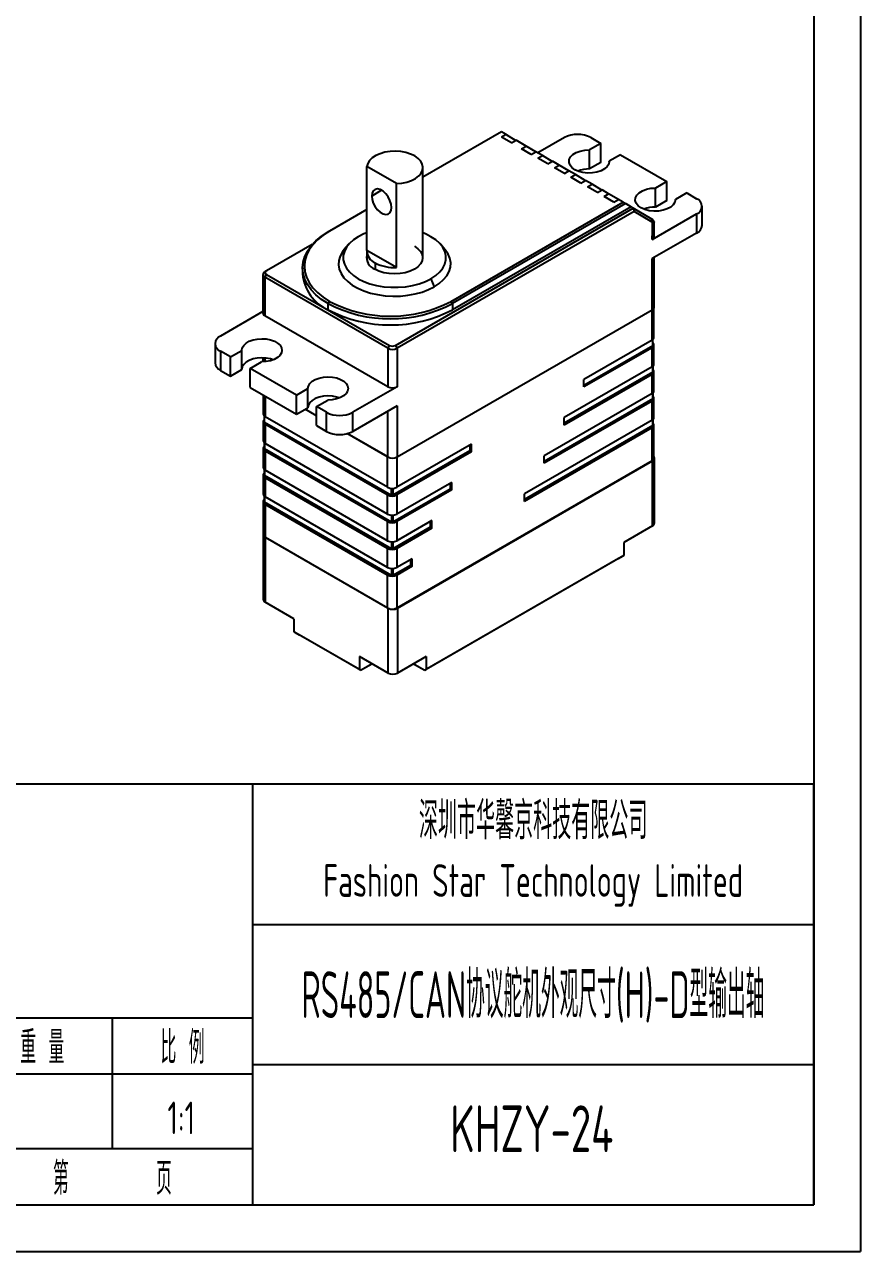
# Model space of a CAD drawing. Header units: inches. Extents: x -25 to 675, y -5 to 292.
# Drawn here: x 95.6 to 185, y -5 to 126.3 of the extents above; entities that cross this region are included whole.
import ezdxf
from ezdxf.enums import TextEntityAlignment as Align

# ---------------------------------------------------------------- set-up
doc = ezdxf.new("R2010")
doc.units = ezdxf.units.IN
doc.header["$MEASUREMENT"] = 0
for name, color, linetype in [('1轮廓实线层', 7, 'Continuous'), ('2细线层', 4, 'Continuous'), ('6文字层', 3, 'Continuous'), ('图框层', 7, 'Continuous')]:
    doc.layers.add(name, color=color, linetype=linetype)
doc.styles.add('PC_TEXTSTYLE', font='ISOCP.SHX', dxfattribs={"width": 0.707, "bigfont": 'GBCBIG.SHX'})
doc.styles.add('PC_TEXTSTYLE4', font='ISOCP.SHX', dxfattribs={"width": 0.707, "bigfont": 'GBCBIG.SHX'})

# ---------------------------------------------------------------- blocks, each defined once
blk = doc.blocks.new('ZwmFrameMain_A4^_^无分区图框^_^portrait')
at = {"layer": '1轮廓实线层'}
for p in [(180, 287), (0, 0)]:
    blk.add_line(p, (180, 0), dxfattribs=at)
at = {"layer": '2细线层'}
for p in [(185, 292), (-25, -5)]:
    blk.add_line(p, (185, -5), dxfattribs=at)
blk = doc.blocks.new('ZwmFrameMain_标题栏1')
at = {"layer": '1轮廓实线层'}
for p, q in [((-180, 0), (-180, 45)), ((0, 45), (-180, 45)), ((-172, 20), (-172, 45)), ((-165, 20), (-165, 45)), ((-145, 20), (-145, 45)), ((-130, 20), (-130, 45)), ((-120, 0), (-120, 45)), ((0, 0), (0, 45)), ((-60, 30), (0, 30)), ((-180, 20), (-60, 20)), ((-165, 0), (-165, 20)), ((-150, 0), (-150, 20)), ((-135, 0), (-135, 20)), ((-60, 15), (0, 15)), ((-180, 0), (0, 0))]:
    blk.add_line(p, q, dxfattribs=at)
at = {"layer": '1轮廓实线层', "color": 7}
for p, q in [((-60, 0), (-60, 45)), ((-180, 25), (-120, 25))]:
    blk.add_line(p, q, dxfattribs=at)
at = {"layer": '2细线层'}
for p, q in [((-180, 40), (-120, 40)), ((-180, 35), (-120, 35)), ((-180, 30), (-120, 30)), ((-90, 0), (-90, 20)), ((-75, 6), (-75, 20)), ((-180, 15), (-120, 15)), ((-120, 14), (-60, 14)), ((-112.5, 6), (-112.5, 14)), ((-105, 6), (-105, 14)), ((-97.5, 6), (-97.5, 14)), ((-180, 10), (-120, 10)), ((-120, 6), (-60, 6)), ((-180, 5), (-120, 5))]:
    blk.add_line(p, q, dxfattribs=at)
at = {"layer": '6文字层', "style": 'PC_TEXTSTYLE', "width": 0.667}
for s, p in [('标记', (-176, 22.5)), ('处数', (-168.5, 22.5)), (' 更改文件号 ', (-155, 22.5)), (' 签 字 ', (-137.5, 22.5)), (' 日期 ', (-125, 22.5)), (' 设 计 ', (-172.5, 17.51)), (' 标准化 ', (-142.5, 17.51)), (' 图 样 标 记 ', (-105, 17)), (' 重 量 ', (-82.5, 17)), (' 比 例 ', (-67.5, 17)), (' 审 核 ', (-172.5, 7.5)), (' 工 艺 ', (-172.5, 2.5)), (' 日 期 ', (-142.5, 2.5)), ('共       页', (-105, 3)), ('第       页', (-75, 3))]:
    blk.add_text(s, height=3.5, dxfattribs=at).set_placement(p, align=Align.MIDDLE)
at = {"layer": '6文字层', "style": 'PC_TEXTSTYLE', "flags": 8}
for tag, height, width, p, p2 in [('企业名称', 5, 3.445461, (-54.29, 34.82), (-5.27, 34.82)), ('产品名称或材料标记', 7, 1.034456, (-113.46, 28.64), (-66.42, 28.64)), ('图样名称', 5, 3.480264, (-54.79, 19.98), (-5.27, 19.98)), ('标准化', 3.5, 1.756036, (-133.83, 15.37), (-120.75, 15.37)), ('重量', 3.5, 2.448074, (-88.46, 7.54), (-76.55, 7.54)), ('比例', 3.5, 2.367734, (-73.35, 7.54), (-61.93, 7.54)), ('图样代号', 5, 3.489916, (-54.79, 5.63), (-5.52, 5.63)), ('审核', 3.5, 2.723972, (-163.99, 5.37), (-150.63, 5.37)), ('共几页', 3.5, 0.953151, (-108.58, 1.48), (-101.56, 1.48)), ('工艺', 3.5, 2.851598, (-164.21, 0.37), (-150.89, 0.37)), ('日期', 3.5, 2.733185, (-133.83, 0.37), (-120.75, 0.37))]:
    blk.add_attdef(tag, text='', height=height, dxfattribs=dict(at, width=width)).set_placement(p, p2, align=Align.FIT)
at = {"layer": '6文字层', "style": 'PC_TEXTSTYLE', "width": 9.901758, "flags": 8}
blk.add_attdef('设计', text='', height=3.5, rotation=359.5768, dxfattribs=at).set_placement((-164.23, 15.37), (-150.37, 15.27), align=Align.FIT)
at = {"layer": '6文字层', "color": 3, "style": 'PC_TEXTSTYLE', "width": 0.96618, "flags": 8}
blk.add_attdef('第几页', text='', height=3.5, dxfattribs=at).set_placement((-78.29, 1.5), (-71.16, 1.5), align=Align.FIT)
at = {"layer": '6文字层', "color": 0, "style": 'PC_TEXTSTYLE', "width": 0.715273, "flags": 8}
blk.add_attdef('图纸张数', text='', height=3.5, dxfattribs=at).set_placement((-2.66, -3.87), (4.46, -3.87), align=Align.FIT)

msp = doc.modelspace()

# ---------------------------------------------------------------- linework, layer by layer
at = {"color": 7, "linetype": 'Continuous', "lineweight": 25}
for p, q in [((146.617, 114.798), (138.207, 109.944)), ((147.112, 114.512), (146.616, 114.227)), ((147.677, 113.614), (146.616, 114.227)), ((147.112, 114.512), (146.617, 114.798)), ((147.112, 114.512), (148.151, 113.888)), ((147.677, 113.614), (148.172, 113.9)), ((149.233, 113.288), (148.172, 113.9)), ((148.738, 113.002), (149.233, 113.288)), ((149.798, 112.39), (148.738, 113.002)), ((150.273, 112.663), (149.233, 113.288)), ((153.334, 114.185), (150.506, 112.553)), ((157.223, 113.573), (156.014, 112.875)), ((156.162, 114.185), (157.223, 113.573)), ((157.223, 111.531), (157.223, 113.573)), ((149.798, 112.39), (150.294, 112.676)), ((151.001, 112.267), (150.294, 112.676)), ((150.506, 111.982), (151.001, 112.267)), ((151.566, 111.369), (150.506, 111.982)), ((152.04, 111.643), (151.001, 112.267)), ((151.566, 111.369), (152.061, 111.655)), ((152.768, 111.247), (152.061, 111.655)), ((156.014, 110.833), (156.014, 112.875)), ((159.344, 112.348), (158.135, 111.65)), ((158.135, 111.617), (158.135, 111.65)), ((159.344, 112.348), (164.294, 109.491)), ((135.374, 109.268), (132.212, 111.094)), ((132.212, 102.112), (132.212, 111.094)), ((138.207, 101.321), (138.207, 110.997)), ((152.273, 110.961), (152.768, 111.247)), ((153.334, 110.349), (152.273, 110.961)), ((153.808, 110.622), (152.768, 111.247)), ((153.334, 110.349), (153.829, 110.635)), ((154.536, 110.226), (153.829, 110.635)), ((157.223, 111.531), (156.014, 110.833)), ((135.374, 100.286), (135.374, 109.268)), ((154.041, 109.941), (154.536, 110.226)), ((155.102, 109.328), (154.041, 109.941)), ((155.576, 109.602), (154.536, 110.226)), ((155.102, 109.328), (155.597, 109.614)), ((156.304, 109.206), (155.597, 109.614)), ((155.809, 108.92), (156.304, 109.206)), ((157.344, 108.581), (156.304, 109.206)), ((164.294, 109.491), (163.085, 108.793)), ((164.294, 107.449), (164.294, 109.491)), ((156.87, 108.308), (155.809, 108.92)), ((156.87, 108.308), (157.365, 108.594)), ((158.072, 108.185), (157.365, 108.594)), ((157.577, 107.9), (158.072, 108.185)), ((158.637, 107.287), (157.577, 107.9)), ((159.111, 107.561), (158.072, 108.185)), ((163.085, 106.751), (163.085, 108.793)), ((166.415, 108.266), (165.207, 107.568)), ((166.415, 108.266), (167.476, 107.654)), ((132.212, 106.483), (128.221, 104.179)), ((135.267, 91.959), (160.71, 106.646)), ((141.232, 96.668), (159.627, 107.287)), ((159.907, 107.122), (141.373, 96.423)), ((160.462, 106.789), (141.373, 95.77)), ((158.637, 107.287), (159.132, 107.573)), ((159.627, 107.287), (159.132, 107.573)), ((159.627, 107.287), (159.907, 107.122)), ((159.907, 107.122), (160.462, 106.789)), ((160.462, 106.789), (160.71, 106.646)), ((160.71, 106.646), (160.812, 106.297)), ((162.688, 105.458), (160.71, 106.646)), ((164.294, 107.449), (163.085, 106.751)), ((165.207, 107.535), (165.207, 107.568)), ((168.062, 104.796), (168.062, 106.837)), ((160.812, 106.297), (135.444, 91.653)), ((162.739, 105.14), (160.812, 106.297)), ((162.739, 105.14), (162.688, 105.458)), ((162.739, 103.286), (167.476, 106.021)), ((162.935, 105.186), (162.819, 105.378)), ((162.944, 103.572), (162.944, 105.162)), ((128.221, 104.179), (128.08, 104.097)), ((167.476, 103.98), (162.739, 101.245)), ((126.366, 102.74), (121.479, 99.919)), ((130.245, 102.741), (129.797, 102.215)), ((140.561, 102.215), (140.113, 102.741)), ((132.207, 102.015), (132.207, 101.069)), ((135.374, 100.286), (132.212, 102.112)), ((162.944, 96.06), (162.944, 101.363)), ((121.479, 99.919), (121.302, 99.817)), ((125.327, 100.26), (125.327, 99.607)), ((121.097, 99.531), (121.097, 95.408)), ((134.454, 91.653), (121.302, 99.245)), ((121.479, 99.552), (134.631, 91.959)), ((162.915, 92.81), (162.915, 95.946)), ((121.097, 95.575), (116.564, 92.958)), ((134.454, 87.529), (121.302, 95.122)), ((135.444, 80.017), (162.739, 95.774)), ((115.979, 92.142), (115.979, 90.101)), ((162.71, 92.524), (155.427, 88.319)), ((155.427, 87.707), (162.781, 91.952)), ((162.81, 91.993), (162.81, 92.597)), ((162.915, 89.952), (162.915, 91.993)), ((117.625, 90.713), (116.564, 91.326)), ((117.625, 90.713), (118.834, 91.411)), ((117.625, 88.672), (117.625, 90.713)), ((118.834, 89.37), (118.834, 91.411)), ((121.097, 90.626), (121.097, 90.188)), ((162.71, 91.707), (155.427, 87.503)), ((116.564, 89.284), (117.625, 88.672)), ((117.625, 88.672), (118.834, 89.37)), ((119.746, 89.489), (120.955, 90.187)), ((124.696, 86.631), (119.746, 89.489)), ((119.746, 87.447), (119.746, 89.489)), ((162.71, 89.666), (153.306, 84.237)), ((162.81, 89.135), (162.81, 89.739)), ((162.781, 89.094), (153.306, 83.625)), ((162.71, 88.85), (153.306, 83.42)), ((155.427, 87.503), (155.427, 88.319)), ((162.915, 87.094), (162.915, 89.135)), ((119.746, 87.447), (124.696, 84.59)), ((121.125, 86.651), (121.125, 84.613)), ((124.696, 86.631), (125.905, 87.329)), ((125.905, 85.288), (125.905, 87.329)), ((135.444, 87.529), (130.707, 84.794)), ((162.71, 86.808), (151.184, 80.154)), ((162.81, 86.277), (162.81, 86.881)), ((124.696, 84.59), (124.696, 86.631)), ((126.817, 85.407), (128.026, 86.105)), ((127.878, 84.794), (126.817, 85.407)), ((126.817, 83.365), (126.817, 85.407)), ((135.444, 85.488), (130.707, 82.753)), ((162.781, 86.237), (151.184, 79.542)), ((162.71, 85.992), (151.184, 79.338)), ((162.915, 84.236), (162.915, 86.277)), ((121.23, 84.4), (121.23, 83.796)), ((134.426, 76.767), (121.33, 84.327)), ((124.696, 84.59), (125.905, 85.288)), ((126.817, 84.426), (125.615, 85.12)), ((153.306, 83.42), (153.306, 84.237)), ((121.125, 83.796), (121.125, 81.755)), ((121.26, 83.756), (134.85, 75.91)), ((134.426, 75.951), (121.33, 83.511)), ((126.817, 83.365), (127.878, 82.753)), ((162.71, 83.95), (149.063, 76.072)), ((162.781, 83.379), (149.063, 75.46)), ((162.71, 83.134), (149.063, 75.255)), ((162.81, 83.419), (162.81, 84.023)), ((162.915, 79.908), (162.915, 83.419)), ((121.23, 81.542), (121.23, 80.939)), ((134.426, 73.909), (121.33, 81.469)), ((134.454, 80.017), (130.121, 82.519)), ((134.426, 80.033), (130.121, 82.519)), ((121.125, 80.939), (121.125, 78.897)), ((134.85, 73.052), (121.26, 80.898)), ((134.426, 73.093), (121.33, 80.653)), ((143.229, 80.665), (134.992, 75.91)), ((143.406, 81.38), (135.416, 76.767)), ((143.406, 80.563), (135.416, 75.951)), ((143.229, 81.278), (143.229, 80.665)), ((143.406, 80.563), (143.229, 80.665)), ((143.406, 80.563), (143.406, 81.38)), ((151.184, 79.338), (151.184, 80.154)), ((135.416, 63.866), (162.71, 79.623)), ((135.472, 63.833), (162.767, 79.59)), ((162.972, 72.935), (162.972, 79.876)), ((121.125, 78.081), (121.125, 76.039)), ((121.23, 78.684), (121.23, 78.081)), ((134.85, 70.194), (121.26, 78.04)), ((134.426, 71.051), (121.33, 78.611)), ((134.426, 70.235), (121.33, 77.795)), ((141.108, 76.583), (134.992, 73.052)), ((141.285, 77.297), (135.416, 73.909)), ((141.285, 76.481), (135.416, 73.093)), ((141.108, 77.195), (141.108, 76.583)), ((141.285, 76.481), (141.108, 76.583)), ((141.285, 76.481), (141.285, 77.297)), ((121.125, 75.223), (121.125, 71.712)), ((121.23, 75.826), (121.23, 75.223)), ((134.85, 67.336), (121.26, 75.182)), ((134.426, 68.194), (121.33, 75.754)), ((134.426, 67.377), (121.33, 74.937)), ((149.063, 75.255), (149.063, 76.072)), ((138.987, 72.5), (134.992, 70.194)), ((139.164, 73.215), (135.416, 71.051)), ((139.164, 72.398), (135.416, 70.235)), ((138.987, 73.113), (138.987, 72.5)), ((139.164, 72.398), (138.987, 72.5)), ((139.164, 72.398), (139.164, 73.215)), ((162.767, 72.649), (159.691, 70.874)), ((121.125, 71.712), (121.125, 64.771)), ((121.33, 71.426), (134.483, 63.833)), ((121.33, 71.426), (134.426, 63.866)), ((159.691, 70.874), (159.691, 69.486)), ((136.865, 68.418), (134.992, 67.336)), ((137.042, 69.132), (135.416, 68.194)), ((137.042, 68.316), (135.416, 67.377)), ((136.865, 69.03), (136.865, 68.418)), ((137.042, 68.316), (136.865, 68.418)), ((137.042, 68.316), (137.042, 69.132)), ((159.125, 69.159), (138.407, 57.199)), ((159.691, 69.486), (138.548, 57.28)), ((159.125, 69.159), (159.549, 69.404)), ((159.549, 69.404), (159.691, 69.486)), ((124.406, 62.71), (121.33, 64.485)), ((124.406, 62.71), (124.406, 61.321)), ((131.407, 57.28), (124.406, 61.321)), ((124.548, 61.24), (124.406, 61.321)), ((124.548, 61.24), (124.972, 60.995)), ((131.548, 57.199), (124.972, 60.995)), ((134.483, 56.893), (131.407, 58.668)), ((131.407, 58.668), (131.407, 57.28)), ((131.548, 57.199), (132.75, 57.893)), ((131.548, 57.199), (132.609, 57.811)), ((132.75, 57.893), (132.609, 57.811)), ((132.609, 57.811), (132.767, 57.883)), ((138.548, 58.668), (135.472, 56.893)), ((137.188, 57.883), (137.346, 57.811)), ((137.205, 57.893), (138.407, 57.199)), ((137.205, 57.893), (137.346, 57.811)), ((137.346, 57.811), (138.407, 57.199)), ((138.548, 58.668), (138.548, 57.28)), ((131.548, 57.199), (131.407, 57.28)), ((131.548, 57.199), (131.548, 57.199)), ((138.407, 57.199), (138.548, 57.28)), ((138.407, 57.199), (138.407, 57.199))]:
    msp.add_line(p, q, dxfattribs=at)
at = {"color": 1, "linetype": 'Continuous', "lineweight": 25}
for p, q in [((133.793, 108.548), (132.732, 107.935)), ((162.739, 105.14), (162.739, 103.694)), ((167.476, 106.021), (167.476, 103.98)), ((162.739, 103.286), (162.739, 103.694)), ((162.739, 95.774), (162.739, 101.245)), ((133.086, 100.791), (133.086, 100.089)), ((121.479, 99.552), (121.302, 99.245)), ((121.302, 99.245), (121.302, 95.122)), ((139.068, 99.093), (139.422, 98.235)), ((128.221, 96.668), (128.08, 96.423)), ((128.08, 95.77), (128.08, 96.423)), ((141.232, 96.668), (141.373, 96.423)), ((141.373, 96.423), (141.373, 95.77)), ((162.71, 92.524), (162.71, 95.757)), ((134.631, 91.959), (134.454, 91.653)), ((135.267, 91.959), (135.444, 91.653)), ((162.781, 91.952), (162.781, 92.572)), ((116.564, 91.326), (116.564, 89.284)), ((121.302, 90.614), (121.302, 90.2)), ((134.454, 91.653), (134.454, 87.529)), ((135.444, 91.653), (135.444, 87.529)), ((162.71, 89.666), (162.71, 91.707)), ((162.781, 89.714), (162.781, 89.094)), ((162.71, 86.808), (162.71, 88.85)), ((162.781, 86.856), (162.781, 86.237)), ((121.33, 86.533), (121.33, 84.327)), ((135.444, 85.488), (135.444, 80.017)), ((162.71, 83.95), (162.71, 85.992)), ((121.26, 83.756), (121.26, 84.375)), ((127.878, 82.753), (127.878, 84.794)), ((130.707, 82.753), (130.707, 84.794)), ((134.454, 80.017), (134.454, 84.916)), ((121.33, 83.511), (121.33, 81.469)), ((162.71, 79.623), (162.71, 83.134)), ((162.781, 83.998), (162.781, 83.379)), ((121.26, 81.517), (121.26, 80.898)), ((121.33, 80.653), (121.33, 78.611)), ((134.426, 76.767), (134.426, 80.033)), ((135.416, 80.002), (135.416, 76.767)), ((162.767, 72.649), (162.767, 79.59)), ((121.26, 78.659), (121.26, 78.04)), ((121.33, 77.795), (121.33, 75.754)), ((134.85, 75.91), (134.85, 76.651)), ((134.992, 76.651), (134.992, 75.91)), ((121.26, 75.801), (121.26, 75.182)), ((121.33, 74.937), (121.33, 71.426)), ((134.426, 73.909), (134.426, 75.951)), ((135.416, 75.951), (135.416, 73.909)), ((134.85, 73.793), (134.85, 73.052)), ((134.992, 73.793), (134.992, 73.052)), ((134.426, 71.051), (134.426, 73.093)), ((135.416, 73.093), (135.416, 71.051)), ((121.33, 71.426), (121.33, 64.485)), ((134.85, 70.935), (134.85, 70.194)), ((134.992, 70.935), (134.992, 70.194)), ((134.426, 68.194), (134.426, 70.235)), ((135.416, 70.235), (135.416, 68.194)), ((134.426, 63.866), (134.426, 67.377)), ((134.85, 68.077), (134.85, 67.336)), ((134.992, 68.077), (134.992, 67.336)), ((135.416, 67.377), (135.416, 63.866)), ((134.483, 56.893), (134.483, 63.833)), ((135.472, 63.833), (135.472, 56.893))]:
    msp.add_line(p, q, dxfattribs=at)
at = {"color": 7, "linetype": 'Continuous', "lineweight": 25, "flags": 128}
for points in [[(137.329, 112.222), (136.886, 112.433), (136.381, 112.591), (135.833, 112.691), (135.263, 112.729), (134.69, 112.703), (134.137, 112.615), (133.622, 112.468), (133.166, 112.267), (132.785, 112.019), (132.492, 111.734), (132.299, 111.421), (132.212, 111.094)], [(135.374, 109.268), (135.942, 109.318), (136.483, 109.43), (136.977, 109.599), (137.406, 109.819), (137.755, 110.083), (138.01, 110.379), (138.162, 110.699), (138.207, 111.03), (138.141, 111.359), (137.968, 111.675), (137.694, 111.966), (137.329, 112.222)], [(154.465, 110.756), (154.151, 110.987), (153.939, 111.253), (153.842, 111.541), (153.864, 111.834), (154.005, 112.116), (154.256, 112.371), (154.605, 112.585), (155.03, 112.746), (155.509, 112.844), (156.014, 112.875)], [(158.135, 111.65), (158.082, 111.358), (157.912, 111.082), (157.633, 110.836), (157.263, 110.635), (156.822, 110.49), (156.333, 110.409), (155.825, 110.396), (155.327, 110.452), (154.865, 110.575), (154.465, 110.756)], [(134.854, 106.711), (134.811, 107.081), (134.685, 107.47), (134.488, 107.848), (134.234, 108.183), (133.944, 108.448), (133.642, 108.623), (133.352, 108.692), (133.099, 108.65), (132.901, 108.5), (132.775, 108.256), (132.732, 107.935)], [(132.732, 107.935), (132.775, 107.566), (132.901, 107.176), (133.099, 106.798), (133.352, 106.463), (133.642, 106.198), (133.944, 106.024), (134.234, 105.955), (134.488, 105.996), (134.685, 106.146), (134.811, 106.391), (134.854, 106.711)], [(161.536, 106.674), (161.222, 106.905), (161.01, 107.171), (160.913, 107.459), (160.935, 107.752), (161.076, 108.034), (161.327, 108.289), (161.676, 108.503), (162.101, 108.664), (162.58, 108.762), (163.085, 108.793)], [(165.207, 107.568), (165.153, 107.276), (164.983, 107), (164.704, 106.754), (164.334, 106.553), (163.893, 106.408), (163.404, 106.327), (162.897, 106.314), (162.398, 106.37), (161.936, 106.493), (161.536, 106.674)], [(128.08, 96.423), (127.377, 96.877), (126.767, 97.373), (126.258, 97.906), (125.854, 98.468), (125.562, 99.053), (125.386, 99.652), (125.327, 100.26), (125.386, 100.868), (125.562, 101.468), (125.854, 102.052), (126.258, 102.615), (126.767, 103.147), (127.377, 103.643), (128.08, 104.097)], [(128.221, 104.179), (127.534, 103.735), (126.937, 103.249), (126.438, 102.728), (126.043, 102.177), (125.757, 101.605), (125.584, 101.018), (125.527, 100.423), (125.584, 99.829), (125.757, 99.242), (126.043, 98.669), (126.438, 98.119), (126.937, 97.598), (127.534, 97.112), (128.221, 96.668)], [(132.212, 104.011), (131.883, 103.88), (131.29, 103.583)], [(139.068, 99.093), (139.582, 99.435), (140.006, 99.816), (140.332, 100.228), (140.553, 100.663), (140.665, 101.111), (140.665, 101.564), (140.553, 102.013), (140.332, 102.447), (140.006, 102.859), (139.582, 103.24), (139.068, 103.583), (138.475, 103.88), (138.207, 103.988)], [(131.29, 103.583), (130.776, 103.24), (130.352, 102.859), (130.026, 102.447), (129.805, 102.013), (129.693, 101.564), (129.693, 101.111), (129.805, 100.663), (130.026, 100.228), (130.352, 99.816), (130.776, 99.435), (131.29, 99.093), (131.883, 98.796), (132.543, 98.551), (133.257, 98.363), (134.01, 98.235), (134.787, 98.171), (135.571, 98.171), (136.348, 98.235), (137.101, 98.363), (137.815, 98.551), (138.475, 98.796), (139.068, 99.093)], [(137.293, 102.558), (137.666, 102.296), (137.944, 101.996), (138.114, 101.672), (138.172, 101.334), (138.114, 100.996), (137.944, 100.671), (137.666, 100.371), (137.293, 100.109), (136.839, 99.894), (136.32, 99.734), (135.757, 99.635), (135.172, 99.602), (134.587, 99.635), (134.024, 99.734), (133.505, 99.894), (133.051, 100.109)], [(129.797, 102.215), (129.597, 101.955), (129.35, 101.505), (129.21, 101.039), (129.183, 100.566), (129.266, 100.096), (129.46, 99.637), (129.761, 99.197), (130.162, 98.785), (130.657, 98.408), (131.236, 98.074), (131.888, 97.788), (132.602, 97.557), (133.364, 97.383), (134.16, 97.271), (134.974, 97.223), (135.793, 97.239), (136.6, 97.319), (137.38, 97.462), (138.12, 97.665), (138.804, 97.925), (139.422, 98.235)], [(139.422, 98.235), (139.96, 98.592), (140.409, 98.987), (140.761, 99.414), (141.008, 99.864), (141.148, 100.33), (141.176, 100.803), (141.092, 101.273), (140.898, 101.732), (140.597, 102.172), (140.561, 102.215)], [(118.834, 91.411), (118.882, 91.689), (119.037, 91.954), (119.29, 92.192), (119.63, 92.392), (120.038, 92.542), (120.494, 92.636), (120.974, 92.669), (121.456, 92.639), (121.913, 92.547), (122.323, 92.399), (122.666, 92.201), (122.923, 91.964), (123.081, 91.7), (123.134, 91.422), (123.077, 91.145), (122.914, 90.881), (122.654, 90.646), (122.308, 90.45), (121.896, 90.304), (121.437, 90.214), (120.955, 90.187)], [(162.71, 91.707), (162.797, 91.769), (162.862, 91.839), (162.902, 91.914), (162.915, 91.993), (162.902, 92.072), (162.862, 92.148), (162.81, 92.206)], [(122.207, 90.407), (121.913, 90.506), (121.456, 90.597), (120.974, 90.627), (120.494, 90.595), (120.038, 90.501), (119.63, 90.35), (119.29, 90.151), (119.037, 89.913), (118.882, 89.648), (118.834, 89.37)], [(162.71, 88.85), (162.797, 88.911), (162.862, 88.981), (162.902, 89.056), (162.915, 89.135), (162.902, 89.214), (162.862, 89.29), (162.81, 89.348)], [(125.905, 87.329), (125.953, 87.607), (126.108, 87.872), (126.361, 88.11), (126.701, 88.31), (127.109, 88.46), (127.565, 88.554), (128.045, 88.587), (128.527, 88.557), (128.984, 88.465), (129.394, 88.316), (129.737, 88.119), (129.994, 87.882), (130.153, 87.618), (130.205, 87.34), (130.148, 87.063), (129.985, 86.799), (129.725, 86.564), (129.379, 86.368), (128.967, 86.222), (128.508, 86.132), (128.026, 86.105)], [(129.278, 86.325), (128.984, 86.424), (128.527, 86.515), (128.045, 86.545), (127.565, 86.513), (127.109, 86.419), (126.701, 86.268), (126.361, 86.069), (126.108, 85.831), (125.953, 85.566), (125.905, 85.288)], [(162.71, 85.992), (162.797, 86.053), (162.862, 86.123), (162.902, 86.199), (162.915, 86.277), (162.902, 86.356), (162.862, 86.432), (162.81, 86.49)], [(121.23, 84.009), (121.179, 83.951), (121.139, 83.875), (121.125, 83.796), (121.139, 83.718), (121.179, 83.642), (121.243, 83.572), (121.33, 83.511)], [(162.71, 83.134), (162.797, 83.195), (162.862, 83.265), (162.902, 83.341), (162.915, 83.419), (162.902, 83.498), (162.862, 83.574), (162.81, 83.632)], [(121.23, 81.151), (121.179, 81.093), (121.139, 81.017), (121.125, 80.939), (121.139, 80.86), (121.179, 80.784), (121.243, 80.714), (121.33, 80.653)], [(121.23, 78.294), (121.179, 78.235), (121.139, 78.159), (121.125, 78.081), (121.139, 78.002), (121.179, 77.926), (121.243, 77.856), (121.33, 77.795)], [(121.23, 75.436), (121.179, 75.377), (121.139, 75.302), (121.125, 75.223), (121.139, 75.144), (121.179, 75.068), (121.243, 74.998), (121.33, 74.937)]]:
    msp.add_lwpolyline(points, dxfattribs=at)
at = {"color": 7, "linetype": 'Continuous', "lineweight": 25}
for centre, radius, start, end in [((154.748, 111.456), 3.074, 62.60967, 117.39033), ((155.953, 107.514), 3.32, 88.94897, 111.02062), ((163.024, 103.432), 3.32, 88.94897, 111.02062), ((167.166, 106.837), 0.873, 290.78342, 69.21658), ((167.061, 104.896), 1.006, 294.37466, 354.3052), ((162.593, 103.607), 0.352, 294.37466, 354.3052), ((133.551, 101.376), 1.362, 170.58236, 248.44589), ((133.668, 102.126), 1.456, 180.54896, 246.43277), ((121.411, 99.531), 0.306, 110.78377, 249.21646), ((121.549, 99.735), 0.196, 110.78341, 249.21659), ((135.144, 104.681), 4.401, 242.12651, 273.00354), ((129.929, 100.003), 4.62, 184.91931, 246.40083), ((134.727, 109.168), 14.374, 242.45764, 297.54236), ((134.727, 109.142), 14.069, 242.45764, 297.54236), ((162.593, 96.094), 0.352, 294.37466, 354.3052), ((121.447, 95.443), 0.352, 185.69469, 245.62551), ((134.727, 108.515), 14.374, 242.45764, 297.54236), ((116.874, 92.142), 0.873, 110.78342, 249.21658), ((134.949, 92.573), 0.692, 242.60969, 297.39031), ((162.565, 92.845), 0.352, 294.37466, 354.3052), ((162.76, 91.998), 0.0503, 294.37466, 354.3052), ((134.949, 92.608), 1.076, 242.60984, 297.39024), ((116.98, 90.2), 1.006, 185.6948, 245.62534), ((162.565, 89.987), 0.352, 294.37466, 354.3052), ((162.76, 89.14), 0.0503, 294.37466, 354.3052), ((134.949, 88.485), 1.076, 242.60974, 297.39026), ((162.565, 87.129), 0.352, 294.37466, 354.3052), ((162.76, 86.282), 0.0503, 294.37466, 354.3052), ((121.476, 84.648), 0.352, 185.6948, 245.62534), ((129.292, 87.524), 3.074, 242.60967, 297.39033), ((162.565, 84.271), 0.352, 294.37466, 354.3052), ((121.28, 83.801), 0.0503, 185.6948, 245.62534), ((129.292, 85.482), 3.074, 242.60967, 297.39033), ((162.76, 83.424), 0.0503, 294.37466, 354.3052), ((121.476, 81.79), 0.352, 185.6948, 245.62534), ((121.28, 80.944), 0.0503, 185.6948, 245.62534), ((121.476, 78.932), 0.352, 185.6948, 245.62534), ((134.949, 80.972), 1.076, 242.60967, 297.39033), ((162.565, 79.943), 0.352, 294.37466, 354.3052), ((162.663, 79.872), 0.3, 290.21164, 32.88105), ((121.28, 78.086), 0.0503, 185.6948, 245.62534), ((134.921, 77.723), 1.076, 242.60967, 297.39033), ((121.476, 76.074), 0.352, 185.6948, 245.62534), ((121.28, 75.228), 0.0503, 185.6948, 245.62534), ((134.921, 76.906), 1.076, 242.60967, 297.39033), ((134.921, 76.046), 0.154, 242.60967, 297.39033), ((134.921, 74.865), 1.076, 242.60967, 297.39033), ((134.921, 74.048), 1.076, 242.60967, 297.39033), ((134.921, 73.188), 0.154, 242.60967, 297.39033), ((162.621, 72.97), 0.352, 294.37466, 354.3052), ((121.476, 71.747), 0.352, 185.6948, 245.62534), ((134.921, 72.007), 1.076, 242.60967, 297.39033), ((134.921, 71.19), 1.076, 242.60967, 297.39033), ((134.921, 70.331), 0.154, 242.60967, 297.39033), ((134.921, 69.149), 1.076, 242.60967, 297.39033), ((134.921, 68.332), 1.076, 242.60967, 297.39033), ((134.921, 67.473), 0.154, 242.60967, 297.39033), ((121.476, 64.806), 0.352, 185.6948, 245.62534), ((134.921, 64.821), 1.076, 242.60967, 297.39033), ((134.977, 64.789), 1.076, 242.60967, 297.39033), ((134.977, 57.848), 1.076, 242.60967, 297.39033)]:
    msp.add_arc(centre, radius, start, end, dxfattribs=at)
for points, knots in [([(162.817, 105.378), (162.813, 105.382), (162.804, 105.389), (162.729, 105.433), (162.688, 105.458)], [0, 0, 0, 0, 0.4480317, 1, 1, 1, 1]), ([(162.941, 105.162), (162.942, 105.16), (162.949, 105.136), (162.895, 105.12), (162.791, 105.134), (162.739, 105.14)], [0, 0, 0, 0, 0.0537361, 0.5270981, 1, 1, 1, 1])]:
    msp.add_open_spline(points, degree=3, knots=knots, dxfattribs=at)

# ---------------------------------------------------------------- block references
at = {"layer": '图框层'}
msp.add_blockref('ZwmFrameMain_A4^_^无分区图框^_^portrait', (0, 0), dxfattribs=at)
ref = msp.add_blockref('ZwmFrameMain_标题栏1', (180, 0), dxfattribs=at)
ref.add_attrib('设计', 'Kerry', (15.771, 15.372), dxfattribs={"layer": '6文字层', "height": 3.5, "rotation": 359.57685, "style": 'PC_TEXTSTYLE', "width": 0.707})
ref.add_attrib('日期', '2025/4/15', dxfattribs={"layer": '6文字层', "height": 3.5, "style": 'PC_TEXTSTYLE', "width": 0.617857}).set_placement((46.165, 0.371), (59.248, 0.371), align=Align.FIT)
ref.add_attrib('图样名称', 'RS485/CAN协议舵机外观尺寸(H)-D型输出轴', dxfattribs={"layer": '6文字层', "height": 5, "style": 'PC_TEXTSTYLE', "width": 0.53047}).set_placement((125.215, 19.978), (174.732, 19.978), align=Align.FIT)
ref.add_attrib('图样代号', 'KHZY-24', dxfattribs={"layer": '6文字层', "height": 5, "style": 'PC_TEXTSTYLE', "width": 0.707}).set_placement((149.85, 5.63), align=Align.CENTER)
ref.add_attrib('比例', '1:1', dxfattribs={"layer": '6文字层', "height": 3.5, "style": 'PC_TEXTSTYLE', "width": 0.707}).set_placement((112.359, 7.542), align=Align.CENTER)

# ---------------------------------------------------------------- texts
at = {"layer": '6文字层', "insert": (150, 37.5), "char_height": 3.5, "width": 60, "attachment_point": 5, "style": 'PC_TEXTSTYLE4'}
msp.add_mtext('{\\H1.142857x;深圳市华馨京科技有限公司}\\P\\pxsm1,qc;Fashion Star Technology Limited', dxfattribs=at)

doc.saveas('drawing.dxf')
